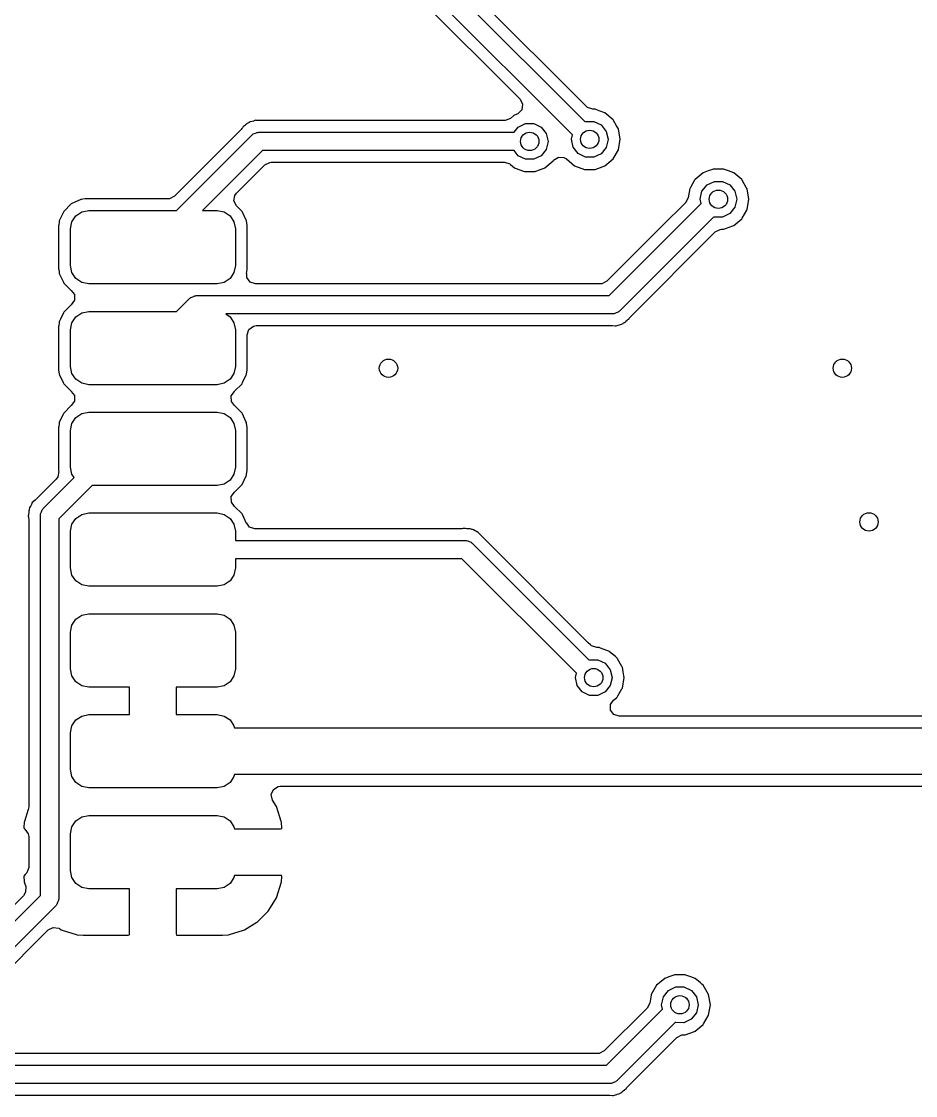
# Model space of a CAD drawing. Extents: x 3.59 to 5.68, y -3.55 to -1.66.
# Drawn here: x 4.9083 to 5.2922, y -2.6211 to -2.1597 of the extents above; entities that cross this region are included whole.
import ezdxf

# ---------------------------------------------------------------- set-up
doc = ezdxf.new("R2010")
doc.units = 0
doc.header["$MEASUREMENT"] = 0
doc.layers.add('BLACK', color=7, linetype='CONTINUOUS')

msp = doc.modelspace()

# ---------------------------------------------------------------- linework, layer by layer
at = {"layer": 'BLACK', "linetype": 'CONTINUOUS'}
for p, q in [((5.03887, -2.0914), (5.15026, -2.20279)), ((5.15088, -2.19631), (5.04503, -2.09046)), ((5.14481, -2.20847), (5.03215, -2.09581)), ((5.0298, -2.10056), (5.12236, -2.19312)), ((5.12236, -2.19312), (5.12345, -2.19527)), ((5.12345, -2.19527), (5.12308, -2.19765)), ((5.11969, -2.20012), (5.1182, -2.20137)), ((5.11995, -2.1999), (5.11969, -2.20012)), ((5.12094, -2.19954), (5.11995, -2.1999)), ((5.12137, -2.19935), (5.12094, -2.19954)), ((5.12308, -2.19765), (5.12137, -2.19935)), ((5.15135, -2.19671), (5.15088, -2.19631)), ((5.15364, -2.19745), (5.15135, -2.19671)), ((5.15453, -2.19745), (5.15364, -2.19745)), ((5.15485, -2.19757), (5.15453, -2.19745)), ((5.15638, -2.19813), (5.15485, -2.19757)), ((5.15485, -2.19757), (5.15485, -2.19757)), ((5.1588, -2.19901), (5.15638, -2.19813)), ((5.16228, -2.20193), (5.1588, -2.19901)), ((5.00331, -2.20511), (5.00311, -2.20546)), ((5.00364, -2.20487), (5.00331, -2.20511)), ((5.00403, -2.20459), (5.00364, -2.20487)), ((5.00364, -2.20487), (5.00364, -2.20487)), ((5.0045, -2.20419), (5.00403, -2.20459)), ((5.00484, -2.20385), (5.0045, -2.20419)), ((5.00513, -2.20356), (5.00484, -2.20385)), ((5.00484, -2.20385), (5.00484, -2.20385)), ((5.00551, -2.20341), (5.00513, -2.20356)), ((5.00577, -2.20324), (5.00551, -2.20341)), ((5.00606, -2.20311), (5.00577, -2.20324)), ((5.00639, -2.20287), (5.00606, -2.20311)), ((5.00726, -2.20269), (5.00639, -2.20287)), ((5.00785, -2.20251), (5.00726, -2.20269)), ((5.00868, -2.20219), (5.00785, -2.20251)), ((5.00909, -2.20221), (5.00868, -2.20219)), ((5.01025, -2.20227), (5.00909, -2.20221)), ((5.00909, -2.20221), (5.00909, -2.20221)), ((5.01045, -2.20228), (5.01025, -2.20227)), ((5.11569, -2.20228), (5.01045, -2.20228)), ((5.11596, -2.20227), (5.11569, -2.20228)), ((5.1182, -2.20137), (5.11596, -2.20227)), ((5.11981, -2.2073), (5.12159, -2.20507)), ((5.12159, -2.20507), (5.12475, -2.20356)), ((5.12475, -2.20356), (5.12825, -2.20356)), ((5.12825, -2.20356), (5.13141, -2.20508)), ((5.13141, -2.20508), (5.13359, -2.20782)), ((5.15026, -2.20279), (5.15051, -2.20267)), ((5.15051, -2.20267), (5.15401, -2.20267)), ((5.15401, -2.20267), (5.15716, -2.20419)), ((5.15716, -2.20419), (5.15935, -2.20693)), ((5.16245, -2.20223), (5.16228, -2.20193)), ((5.16376, -2.20449), (5.16245, -2.20223)), ((5.16456, -2.20587), (5.16376, -2.20449)), ((5.00259, -2.2061), (4.97392, -2.23479)), ((4.97486, -2.24095), (5.00733, -2.20845)), ((5.00289, -2.20571), (5.00259, -2.2061)), ((5.00311, -2.20546), (5.00289, -2.20571)), ((5.00733, -2.20845), (5.00762, -2.20831)), ((5.00762, -2.20831), (5.0078, -2.20805)), ((5.0078, -2.20805), (5.00868, -2.20777)), ((5.00868, -2.20777), (5.0095, -2.20735)), ((5.0095, -2.20735), (5.00982, -2.2074)), ((5.00982, -2.2074), (5.01012, -2.2073)), ((5.01012, -2.2073), (5.11981, -2.2073)), ((5.13359, -2.20782), (5.13437, -2.21124)), ((5.14438, -2.21033), (5.14481, -2.20847)), ((5.15935, -2.20693), (5.16013, -2.21035)), ((5.16534, -2.21035), (5.16456, -2.20587)), ((5.13437, -2.21126), (5.13358, -2.21468)), ((5.13437, -2.21124), (5.13437, -2.21126)), ((5.14515, -2.21375), (5.14438, -2.21033)), ((5.14733, -2.21649), (5.14515, -2.21375)), ((5.15934, -2.21379), (5.15714, -2.21652)), ((5.16013, -2.21037), (5.15934, -2.21379)), ((5.16013, -2.21035), (5.16013, -2.21037)), ((5.16456, -2.21482), (5.16534, -2.21035)), ((5.01175, -2.21517), (4.98599, -2.24095)), ((5.11982, -2.21517), (5.01175, -2.21517)), ((5.12157, -2.21738), (5.11982, -2.21517)), ((5.12472, -2.21891), (5.12157, -2.21738)), ((5.12823, -2.21892), (5.12472, -2.21891)), ((5.13139, -2.21741), (5.12823, -2.21892)), ((5.13358, -2.21468), (5.13139, -2.21741)), ((5.13677, -2.21927), (5.13881, -2.218)), ((5.13881, -2.218), (5.14121, -2.21816)), ((5.14121, -2.21816), (5.14226, -2.21879)), ((5.14226, -2.21879), (5.14571, -2.22168)), ((5.15048, -2.21802), (5.14733, -2.21649)), ((5.15398, -2.21803), (5.15048, -2.21802)), ((5.15714, -2.21652), (5.15398, -2.21803)), ((5.1588, -2.22168), (5.16228, -2.21876)), ((5.16228, -2.21876), (5.16456, -2.21482)), ((5.00059, -2.23344), (5.01269, -2.22134)), ((5.01269, -2.22134), (5.01483, -2.22024)), ((5.01483, -2.22024), (5.01544, -2.22019)), ((5.01544, -2.22019), (5.11569, -2.22019)), ((5.11569, -2.22019), (5.11798, -2.22094)), ((5.11798, -2.22094), (5.1182, -2.2211)), ((5.1182, -2.2211), (5.11995, -2.22257)), ((5.11995, -2.22257), (5.12027, -2.22269)), ((5.12027, -2.22269), (5.12381, -2.22398)), ((5.12918, -2.22398), (5.13272, -2.22269)), ((5.13272, -2.22269), (5.13304, -2.22257)), ((5.13304, -2.22257), (5.13653, -2.21965)), ((5.13653, -2.21965), (5.1367, -2.21936)), ((5.1367, -2.21936), (5.13677, -2.21927)), ((5.14571, -2.22168), (5.14998, -2.22324)), ((5.14998, -2.22324), (5.15453, -2.22324)), ((5.15453, -2.22324), (5.1588, -2.22168)), ((5.20493, -2.2233), (5.20315, -2.22395)), ((5.20525, -2.22319), (5.20493, -2.2233)), ((5.20493, -2.2233), (5.20493, -2.2233)), ((5.20979, -2.22319), (5.20525, -2.22319)), ((5.21011, -2.2233), (5.20979, -2.22319)), ((5.21189, -2.22395), (5.21011, -2.2233)), ((5.21011, -2.2233), (5.21011, -2.2233)), ((5.12381, -2.22398), (5.12422, -2.22413)), ((5.12422, -2.22413), (5.12877, -2.22413)), ((5.12877, -2.22413), (5.12918, -2.22398)), ((5.19732, -2.22796), (5.19557, -2.23099)), ((5.19749, -2.22766), (5.19732, -2.22796)), ((5.20097, -2.22474), (5.19749, -2.22766)), ((5.20315, -2.22395), (5.20097, -2.22474)), ((5.20262, -2.22992), (5.20578, -2.2284)), ((5.20578, -2.2284), (5.20928, -2.2284)), ((5.20928, -2.2284), (5.21243, -2.22993)), ((5.21407, -2.22474), (5.21189, -2.22395)), ((5.21755, -2.22766), (5.21407, -2.22474)), ((5.21772, -2.22796), (5.21755, -2.22766)), ((5.21947, -2.23099), (5.21772, -2.22796)), ((5.1951, -2.23227), (5.19457, -2.23529)), ((5.19516, -2.23194), (5.1951, -2.23227)), ((5.19522, -2.2316), (5.19516, -2.23194)), ((5.19516, -2.23194), (5.19516, -2.23194)), ((5.19557, -2.23099), (5.19522, -2.2316)), ((5.19965, -2.23606), (5.20043, -2.23265)), ((5.20043, -2.23265), (5.20262, -2.22992)), ((5.21243, -2.22993), (5.21461, -2.23266)), ((5.21461, -2.23266), (5.21539, -2.23608)), ((5.21982, -2.2316), (5.21947, -2.23099)), ((5.22061, -2.23608), (5.21982, -2.2316)), ((4.93345, -2.2363), (4.92991, -2.23795)), ((4.93372, -2.23618), (4.93345, -2.2363)), ((4.93345, -2.2363), (4.93345, -2.2363)), ((4.93402, -2.23614), (4.93372, -2.23618)), ((4.93467, -2.23605), (4.93402, -2.23614)), ((4.93402, -2.23614), (4.93402, -2.23614)), ((4.9356, -2.23593), (4.93467, -2.23605)), ((4.93832, -2.23593), (4.9356, -2.23593)), ((4.97116, -2.23593), (4.93832, -2.23593)), ((4.97177, -2.23588), (4.97116, -2.23593)), ((4.97392, -2.23479), (4.97177, -2.23588)), ((4.9995, -2.23681), (4.99987, -2.23443)), ((5.00059, -2.23895), (4.9995, -2.23681)), ((4.99987, -2.23443), (5.00059, -2.23344)), ((5.19347, -2.23747), (5.18311, -2.24784)), ((5.19455, -2.23539), (5.19347, -2.23747)), ((5.19457, -2.23529), (5.19455, -2.23539)), ((5.20007, -2.23796), (5.19965, -2.23606)), ((5.21539, -2.23611), (5.2146, -2.23952)), ((5.21539, -2.23608), (5.21539, -2.23611)), ((5.21982, -2.24056), (5.22061, -2.23608)), ((4.92624, -2.24162), (4.92463, -2.24508)), ((4.92639, -2.24131), (4.92624, -2.24162)), ((4.92624, -2.24162), (4.92624, -2.24162)), ((4.9296, -2.2381), (4.92639, -2.24131)), ((4.92991, -2.23795), (4.9296, -2.2381)), ((4.92991, -2.23795), (4.92991, -2.23795)), ((4.93154, -2.24326), (4.9341, -2.24155)), ((4.9341, -2.24155), (4.93711, -2.24095)), ((4.93711, -2.24095), (4.97486, -2.24095)), ((4.98599, -2.24095), (4.99223, -2.24095)), ((4.99223, -2.24095), (4.99524, -2.24155)), ((4.99524, -2.24155), (4.9978, -2.24326)), ((5.00295, -2.24131), (5.00059, -2.23895)), ((5.0031, -2.24162), (5.00295, -2.24131)), ((5.00472, -2.24509), (5.0031, -2.24162)), ((5.0031, -2.24162), (5.0031, -2.24162)), ((5.16057, -2.27748), (5.20007, -2.23796)), ((5.21241, -2.24225), (5.20925, -2.24376)), ((5.2146, -2.23952), (5.21241, -2.24225)), ((5.21772, -2.2442), (5.21965, -2.24085)), ((5.21965, -2.24085), (5.21982, -2.24056)), ((5.21965, -2.24085), (5.21965, -2.24085)), ((4.92442, -2.24573), (4.92423, -2.24719)), ((4.92446, -2.24543), (4.92442, -2.24573)), ((4.92463, -2.24508), (4.92446, -2.24543)), ((4.92924, -2.24882), (4.92984, -2.24581)), ((4.92984, -2.24581), (4.93154, -2.24326)), ((4.9978, -2.24326), (4.9995, -2.24581)), ((4.9995, -2.24581), (5.0001, -2.24882)), ((5.00487, -2.24543), (5.00472, -2.24509)), ((5.00512, -2.24731), (5.00487, -2.24543)), ((5.20553, -2.24364), (5.16499, -2.2842)), ((5.20575, -2.24375), (5.20553, -2.24364)), ((5.20925, -2.24376), (5.20575, -2.24375)), ((5.21407, -2.24742), (5.21755, -2.24449)), ((5.21755, -2.24449), (5.21772, -2.2442)), ((4.92423, -2.24719), (4.92422, -2.24731)), ((4.92422, -2.24731), (4.92422, -2.26608)), ((4.92924, -2.26457), (4.92924, -2.24882)), ((5.0001, -2.24882), (5.0001, -2.26457)), ((5.00512, -2.26608), (5.00512, -2.24731)), ((5.18311, -2.24784), (5.15963, -2.27132)), ((5.16973, -2.28656), (5.20615, -2.25011)), ((5.20615, -2.25011), (5.2083, -2.24902)), ((5.2083, -2.24902), (5.20891, -2.24897)), ((5.20891, -2.24897), (5.20979, -2.24897)), ((5.20979, -2.24897), (5.21058, -2.24868)), ((5.21058, -2.24868), (5.21375, -2.24753)), ((5.21375, -2.24753), (5.21407, -2.24742)), ((4.92984, -2.26758), (4.92924, -2.26457)), ((5.0001, -2.26457), (4.9995, -2.26758)), ((4.92422, -2.26608), (4.92423, -2.26621)), ((4.92423, -2.26621), (4.92438, -2.26732)), ((4.92438, -2.26732), (4.92446, -2.26796)), ((4.92446, -2.26796), (4.92459, -2.26823)), ((4.92459, -2.26823), (4.92459, -2.26823)), ((4.92459, -2.26823), (4.92623, -2.27175)), ((4.93154, -2.27014), (4.92984, -2.26758)), ((4.9995, -2.26758), (4.9978, -2.27014)), ((5.00487, -2.26796), (5.00511, -2.26621)), ((5.00498, -2.26797), (5.00487, -2.26796)), ((5.005, -2.26977), (5.00498, -2.26797)), ((5.00642, -2.27172), (5.005, -2.26977)), ((5.00511, -2.26621), (5.00512, -2.26608)), ((5.00511, -2.26621), (5.00511, -2.26621)), ((4.92623, -2.27175), (4.92639, -2.27208)), ((4.92639, -2.27208), (4.9296, -2.2753)), ((4.9341, -2.27185), (4.93154, -2.27014)), ((4.93711, -2.27244), (4.9341, -2.27185)), ((4.99223, -2.27244), (4.93711, -2.27244)), ((4.99524, -2.27185), (4.99223, -2.27244)), ((4.9978, -2.27014), (4.99524, -2.27185)), ((5.00871, -2.27246), (5.00642, -2.27172)), ((5.15688, -2.27246), (5.00871, -2.27246)), ((5.15749, -2.27242), (5.15688, -2.27246)), ((5.15963, -2.27132), (5.15749, -2.27242)), ((4.9296, -2.2753), (4.92962, -2.2753)), ((4.92962, -2.2753), (4.93096, -2.27708)), ((4.93096, -2.27708), (4.931, -2.27949)), ((4.97487, -2.28426), (4.98048, -2.27864)), ((4.98048, -2.27864), (4.98077, -2.27849)), ((4.98077, -2.27849), (4.98095, -2.27824)), ((4.98095, -2.27824), (4.98183, -2.27795)), ((4.98183, -2.27795), (4.98265, -2.27753)), ((4.98265, -2.27753), (4.98297, -2.27758)), ((4.98297, -2.27758), (4.98327, -2.27748)), ((4.98327, -2.27748), (5.16057, -2.27748)), ((4.9296, -2.28141), (4.92639, -2.28462)), ((4.92961, -2.2814), (4.9296, -2.28141)), ((4.931, -2.27949), (4.92961, -2.2814)), ((4.92499, -2.28761), (4.92446, -2.28874)), ((4.92624, -2.28493), (4.92499, -2.28761)), ((4.92639, -2.28462), (4.92624, -2.28493)), ((4.92624, -2.28493), (4.92624, -2.28493)), ((4.92984, -2.28912), (4.93154, -2.28656)), ((4.93154, -2.28656), (4.9341, -2.28486)), ((4.9341, -2.28486), (4.93711, -2.28426)), ((4.93711, -2.28426), (4.97487, -2.28426)), ((5.1622, -2.28536), (4.99599, -2.28536)), ((4.99599, -2.28536), (4.9978, -2.28656)), ((4.9978, -2.28656), (4.9995, -2.28912)), ((5.16251, -2.28526), (5.1622, -2.28536)), ((5.16282, -2.28531), (5.16251, -2.28526)), ((5.16364, -2.28489), (5.16282, -2.28531)), ((5.16452, -2.28461), (5.16364, -2.28489)), ((5.16471, -2.28435), (5.16452, -2.28461)), ((5.16499, -2.2842), (5.16471, -2.28435)), ((5.16782, -2.28847), (5.16829, -2.28807)), ((5.16829, -2.28807), (5.16868, -2.28779)), ((5.16868, -2.28779), (5.16901, -2.28755)), ((5.16901, -2.28755), (5.16921, -2.28719)), ((5.16921, -2.28719), (5.16943, -2.28695)), ((5.16943, -2.28695), (5.16973, -2.28656)), ((4.92423, -2.29049), (4.92422, -2.29062)), ((4.92422, -2.29062), (4.92422, -2.30939)), ((4.92442, -2.28904), (4.92423, -2.29049)), ((4.92446, -2.28874), (4.92442, -2.28904)), ((4.92924, -2.29213), (4.92984, -2.28912)), ((4.92924, -2.30788), (4.92924, -2.29213)), ((4.9995, -2.28912), (5.0001, -2.29213)), ((5.0001, -2.29213), (5.0001, -2.30788)), ((5.00512, -2.29428), (5.00587, -2.29198)), ((5.00587, -2.29198), (5.00782, -2.29057)), ((5.00782, -2.29057), (5.00902, -2.29038)), ((5.00902, -2.29038), (5.16187, -2.29038)), ((5.16187, -2.29038), (5.16207, -2.29038)), ((5.16207, -2.29038), (5.16323, -2.29044)), ((5.16323, -2.29044), (5.16323, -2.29044)), ((5.16323, -2.29044), (5.16364, -2.29046)), ((5.16364, -2.29046), (5.16447, -2.29015)), ((5.16447, -2.29015), (5.16506, -2.28997)), ((5.16506, -2.28997), (5.16593, -2.28979)), ((5.16593, -2.28979), (5.16626, -2.28955)), ((5.16626, -2.28955), (5.16655, -2.28942)), ((5.16655, -2.28942), (5.16681, -2.28925)), ((5.16681, -2.28925), (5.16719, -2.2891)), ((5.16719, -2.2891), (5.16755, -2.28874)), ((5.16755, -2.28874), (5.16782, -2.28847)), ((5.00512, -2.30939), (5.00512, -2.29428)), ((4.92422, -2.30939), (4.92446, -2.31127)), ((4.92446, -2.31127), (4.92459, -2.31154)), ((4.92984, -2.31089), (4.92924, -2.30788)), ((4.93154, -2.31345), (4.92984, -2.31089)), ((4.9995, -2.31089), (4.9978, -2.31345)), ((5.0001, -2.30788), (4.9995, -2.31089)), ((5.00475, -2.31154), (5.00487, -2.31127)), ((5.00487, -2.31127), (5.00501, -2.3102)), ((5.00501, -2.3102), (5.00511, -2.30952)), ((5.00511, -2.30952), (5.00512, -2.30939)), ((5.00511, -2.30952), (5.00511, -2.30952)), ((4.92459, -2.31154), (4.92459, -2.31154)), ((4.92459, -2.31154), (4.92615, -2.31488)), ((4.92615, -2.31488), (4.92639, -2.31539)), ((4.92639, -2.31539), (4.9296, -2.3186)), ((4.9341, -2.31515), (4.93154, -2.31345)), ((4.93711, -2.31575), (4.9341, -2.31515)), ((4.99223, -2.31575), (4.93711, -2.31575)), ((4.99524, -2.31515), (4.99223, -2.31575)), ((4.9978, -2.31345), (4.99524, -2.31515)), ((4.99974, -2.3186), (5.00295, -2.31539)), ((5.00295, -2.31539), (5.00319, -2.31488)), ((5.00319, -2.31488), (5.00475, -2.31154)), ((5.00475, -2.31154), (5.00475, -2.31154)), ((4.9296, -2.3186), (4.92962, -2.31861)), ((4.92962, -2.31861), (4.93096, -2.32039)), ((4.93096, -2.32039), (4.931, -2.3228)), ((4.99834, -2.32052), (4.99973, -2.31861)), ((4.99838, -2.32293), (4.99834, -2.32052)), ((4.99973, -2.31861), (4.99974, -2.3186)), ((4.9296, -2.32471), (4.92639, -2.32793)), ((4.92961, -2.32471), (4.9296, -2.32471)), ((4.931, -2.3228), (4.92961, -2.32471)), ((4.99972, -2.3247), (4.99838, -2.32293)), ((4.99974, -2.32471), (4.99972, -2.3247)), ((5.00295, -2.32793), (4.99974, -2.32471)), ((4.92624, -2.32824), (4.92534, -2.33017)), ((4.92639, -2.32793), (4.92624, -2.32824)), ((4.92624, -2.32824), (4.92624, -2.32824)), ((4.92984, -2.33242), (4.93154, -2.32987)), ((4.93154, -2.32987), (4.9341, -2.32816)), ((4.9341, -2.32816), (4.93711, -2.32756)), ((4.93711, -2.32756), (4.99223, -2.32756)), ((4.99223, -2.32756), (4.99524, -2.32816)), ((4.99524, -2.32816), (4.9978, -2.32987)), ((4.9978, -2.32987), (4.9995, -2.33242)), ((5.0031, -2.32824), (5.00295, -2.32793)), ((5.00462, -2.33151), (5.0031, -2.32824)), ((5.0031, -2.32824), (5.0031, -2.32824)), ((4.92423, -2.3338), (4.92422, -2.33393)), ((4.92422, -2.33393), (4.92422, -2.3527)), ((4.92441, -2.33245), (4.92423, -2.3338)), ((4.92446, -2.33205), (4.92441, -2.33245)), ((4.92534, -2.33017), (4.92446, -2.33205)), ((4.92924, -2.33544), (4.92984, -2.33242)), ((4.9995, -2.33242), (5.0001, -2.33544)), ((5.00487, -2.33205), (5.00462, -2.33151)), ((5.00491, -2.33234), (5.00487, -2.33205)), ((5.00493, -2.33245), (5.00491, -2.33234)), ((5.00491, -2.33234), (5.00491, -2.33234)), ((5.00512, -2.33393), (5.00493, -2.33245)), ((5.00512, -2.3527), (5.00512, -2.33393)), ((4.92924, -2.35119), (4.92924, -2.33544)), ((5.0001, -2.33544), (5.0001, -2.35119)), ((4.92426, -2.35301), (4.92382, -2.35538)), ((4.92422, -2.3527), (4.92426, -2.35301)), ((4.92984, -2.3542), (4.92924, -2.35119)), ((5.0001, -2.35119), (4.9995, -2.3542)), ((5.00507, -2.35311), (5.00511, -2.35282)), ((5.00511, -2.35282), (5.00512, -2.3527)), ((5.00511, -2.35282), (5.00511, -2.35282)), ((4.92315, -2.35628), (4.91422, -2.36521)), ((4.91753, -2.369), (4.93083, -2.35569)), ((4.92382, -2.35538), (4.92315, -2.35628)), ((4.93083, -2.35569), (4.92984, -2.3542)), ((4.9978, -2.35675), (4.99524, -2.35846)), ((4.9995, -2.3542), (4.9978, -2.35675)), ((5.00295, -2.35869), (5.00386, -2.35675)), ((5.00386, -2.35675), (5.00475, -2.35484)), ((5.00475, -2.35484), (5.00487, -2.35457)), ((5.00475, -2.35484), (5.00475, -2.35484)), ((5.00487, -2.35457), (5.00507, -2.35311)), ((4.9386, -2.35906), (4.92425, -2.37341)), ((4.99223, -2.35906), (4.9386, -2.35906)), ((4.99524, -2.35846), (4.99223, -2.35906)), ((4.99834, -2.36383), (4.99973, -2.36191)), ((4.99973, -2.36191), (4.99974, -2.36191)), ((4.99974, -2.36191), (5.00295, -2.35869)), ((4.91274, -2.36677), (4.91254, -2.36721)), ((4.91291, -2.3664), (4.91274, -2.36677)), ((4.91274, -2.36677), (4.91274, -2.36677)), ((4.91407, -2.36535), (4.91291, -2.3664)), ((4.91422, -2.36521), (4.91407, -2.36535)), ((4.99838, -2.36623), (4.99834, -2.36383)), ((4.99972, -2.36801), (4.99838, -2.36623)), ((4.91131, -2.37138), (4.91128, -2.37154)), ((4.91136, -2.37077), (4.91131, -2.37138)), ((4.91152, -2.3695), (4.91136, -2.36988)), ((4.91136, -2.36988), (4.91136, -2.37077)), ((4.91159, -2.3692), (4.91152, -2.3695)), ((4.9117, -2.3689), (4.91159, -2.3692)), ((4.91177, -2.3685), (4.9117, -2.3689)), ((4.91225, -2.36775), (4.91177, -2.3685)), ((4.91254, -2.36721), (4.91225, -2.36775)), ((4.91638, -2.37178), (4.91648, -2.37148)), ((4.91643, -2.37116), (4.91684, -2.37034)), ((4.91648, -2.37148), (4.91643, -2.37116)), ((4.91684, -2.37034), (4.91713, -2.36947)), ((4.91713, -2.36947), (4.91739, -2.36928)), ((4.91739, -2.36928), (4.91753, -2.369)), ((4.93154, -2.37318), (4.9341, -2.37147)), ((4.9341, -2.37147), (4.93711, -2.37087)), ((4.93711, -2.37087), (4.99223, -2.37087)), ((4.99223, -2.37087), (4.99524, -2.37147)), ((4.99524, -2.37147), (4.9978, -2.37318)), ((4.99974, -2.36802), (4.99972, -2.36801)), ((5.00295, -2.37123), (4.99974, -2.36802)), ((5.0031, -2.37154), (5.00295, -2.37123)), ((4.91128, -2.37154), (4.91117, -2.37226)), ((4.91117, -2.37226), (4.91128, -2.37266)), ((4.91128, -2.37266), (4.91129, -2.37299)), ((4.91129, -2.37299), (4.91136, -2.37347)), ((4.91136, -2.37347), (4.91136, -2.49703)), ((4.91638, -2.53512), (4.91638, -2.37178)), ((4.92425, -2.37341), (4.92425, -2.53676)), ((4.92924, -2.37874), (4.92984, -2.37573)), ((4.92984, -2.37573), (4.93154, -2.37318)), ((4.9978, -2.37318), (4.9995, -2.37573)), ((4.9995, -2.37573), (5.0001, -2.37874)), ((5.00487, -2.37536), (5.0031, -2.37154)), ((5.0031, -2.37154), (5.0031, -2.37154)), ((5.00499, -2.3753), (5.00487, -2.37536)), ((5.00613, -2.37692), (5.00499, -2.3753)), ((4.92924, -2.39449), (4.92924, -2.37874)), ((5.0001, -2.37874), (5.0001, -2.38268)), ((5.00842, -2.37766), (5.00613, -2.37692)), ((5.09732, -2.37766), (5.00842, -2.37766)), ((5.09781, -2.3776), (5.09732, -2.37766)), ((5.09814, -2.37758), (5.09781, -2.3776)), ((5.09854, -2.37747), (5.09814, -2.37758)), ((5.09894, -2.37754), (5.09854, -2.37747)), ((5.09942, -2.37761), (5.09894, -2.37754)), ((5.09894, -2.37754), (5.09894, -2.37754)), ((5.10003, -2.37766), (5.09942, -2.37761)), ((5.10092, -2.37766), (5.10003, -2.37766)), ((5.10129, -2.37783), (5.10092, -2.37766)), ((5.1016, -2.37789), (5.10129, -2.37783)), ((5.10189, -2.37801), (5.1016, -2.37789)), ((5.1023, -2.37807), (5.10189, -2.37801)), ((5.10305, -2.37856), (5.1023, -2.37807)), ((5.10358, -2.37885), (5.10305, -2.37856)), ((5.1044, -2.37921), (5.10358, -2.37885)), ((5.10467, -2.37951), (5.1044, -2.37921)), ((5.10545, -2.38037), (5.10467, -2.37951)), ((5.10467, -2.37951), (5.10467, -2.37951)), ((5.10559, -2.38052), (5.10545, -2.38037)), ((5.15166, -2.42661), (5.10559, -2.38052)), ((5.0001, -2.38268), (5.09902, -2.38268)), ((5.09902, -2.38268), (5.09932, -2.38278)), ((5.09932, -2.38278), (5.09963, -2.38273)), ((5.09963, -2.38273), (5.10045, -2.38315)), ((5.10045, -2.38315), (5.10133, -2.38343)), ((5.10133, -2.38343), (5.10152, -2.38369)), ((5.10152, -2.38369), (5.1018, -2.38383)), ((5.1018, -2.38383), (5.15199, -2.43403)), ((4.92984, -2.39751), (4.92924, -2.39449)), ((5.0001, -2.39449), (4.9995, -2.39751)), ((5.09738, -2.39056), (5.0001, -2.39056)), ((5.0001, -2.39056), (5.0001, -2.39449)), ((5.14653, -2.43971), (5.09738, -2.39056)), ((4.93154, -2.40006), (4.92984, -2.39751)), ((4.9995, -2.39751), (4.9978, -2.40006)), ((4.9341, -2.40177), (4.93154, -2.40006)), ((4.93711, -2.40237), (4.9341, -2.40177)), ((4.99223, -2.40237), (4.93711, -2.40237)), ((4.99524, -2.40177), (4.99223, -2.40237)), ((4.9978, -2.40006), (4.99524, -2.40177)), ((4.92984, -2.41904), (4.93154, -2.41648)), ((4.93154, -2.41648), (4.9341, -2.41478)), ((4.9341, -2.41478), (4.93711, -2.41418)), ((4.93711, -2.41418), (4.99223, -2.41418)), ((4.99223, -2.41418), (4.99524, -2.41478)), ((4.99524, -2.41478), (4.9978, -2.41648)), ((4.9978, -2.41648), (4.9995, -2.41904)), ((4.92924, -2.42205), (4.92984, -2.41904)), ((4.92924, -2.4378), (4.92924, -2.42205)), ((4.9995, -2.41904), (5.0001, -2.42205)), ((5.0001, -2.42205), (5.0001, -2.4378)), ((5.15261, -2.42755), (5.15166, -2.42661)), ((5.15307, -2.42795), (5.15261, -2.42755)), ((5.15537, -2.4287), (5.15307, -2.42795)), ((5.15625, -2.4287), (5.15537, -2.4287)), ((5.15657, -2.42881), (5.15625, -2.4287)), ((5.15754, -2.42917), (5.15657, -2.42881)), ((5.15657, -2.42881), (5.15657, -2.42881)), ((5.16052, -2.43025), (5.15754, -2.42917)), ((5.16078, -2.43047), (5.16052, -2.43025)), ((5.16326, -2.43255), (5.16078, -2.43047)), ((5.15199, -2.43403), (5.15223, -2.43391)), ((5.15223, -2.43391), (5.15573, -2.43392)), ((5.15573, -2.43392), (5.15889, -2.43544)), ((5.15889, -2.43544), (5.16107, -2.43818)), ((5.16401, -2.43317), (5.16326, -2.43255)), ((5.16418, -2.43347), (5.16401, -2.43317)), ((5.16609, -2.43679), (5.16418, -2.43347)), ((4.92984, -2.44081), (4.92924, -2.4378)), ((5.0001, -2.4378), (4.9995, -2.44081)), ((5.1461, -2.44158), (5.14653, -2.43971)), ((5.16107, -2.43818), (5.16185, -2.44159)), ((5.16628, -2.43711), (5.16609, -2.43679)), ((5.16662, -2.43904), (5.16628, -2.43711)), ((5.16695, -2.44089), (5.16662, -2.43904)), ((4.93154, -2.44337), (4.92984, -2.44081)), ((4.9341, -2.44507), (4.93154, -2.44337)), ((4.93711, -2.44567), (4.9341, -2.44507)), ((4.99524, -2.44507), (4.99223, -2.44567)), ((4.9978, -2.44337), (4.99524, -2.44507)), ((4.9995, -2.44081), (4.9978, -2.44337)), ((5.14688, -2.44499), (5.1461, -2.44158)), ((5.14905, -2.44774), (5.14688, -2.44499)), ((5.16106, -2.44503), (5.15887, -2.44776)), ((5.16185, -2.44162), (5.16106, -2.44503)), ((5.16185, -2.44159), (5.16185, -2.44162)), ((5.16628, -2.44607), (5.16707, -2.44159)), ((5.16707, -2.44159), (5.16695, -2.44089)), ((4.95469, -2.44567), (4.93711, -2.44567)), ((4.95469, -2.45748), (4.95469, -2.44567)), ((4.99223, -2.44567), (4.97469, -2.44567)), ((4.97469, -2.44567), (4.97469, -2.45748)), ((5.15221, -2.44926), (5.14905, -2.44774)), ((5.15571, -2.44927), (5.15221, -2.44926)), ((5.15887, -2.44776), (5.15571, -2.44927)), ((5.16401, -2.45001), (5.16436, -2.44939)), ((5.16436, -2.44939), (5.16611, -2.44636)), ((5.16611, -2.44636), (5.16628, -2.44607)), ((5.16611, -2.44636), (5.16611, -2.44636)), ((5.16123, -2.45311), (5.16243, -2.45133)), ((5.16123, -2.45552), (5.16123, -2.45311)), ((5.16243, -2.45133), (5.16374, -2.45023)), ((5.16374, -2.45023), (5.16401, -2.45001)), ((5.16374, -2.45023), (5.16374, -2.45023)), ((4.93154, -2.45979), (4.9341, -2.45808)), ((4.9341, -2.45808), (4.93711, -2.45748)), ((4.93711, -2.45748), (4.95469, -2.45748)), ((4.97469, -2.45748), (4.99223, -2.45748)), ((4.99223, -2.45748), (4.99524, -2.45808)), ((4.99524, -2.45808), (4.9978, -2.45979)), ((5.16264, -2.45747), (5.16123, -2.45552)), ((5.16493, -2.45821), (5.16264, -2.45747)), ((5.32066, -2.45821), (5.16493, -2.45821)), ((4.92924, -2.46536), (4.92984, -2.46235)), ((4.92984, -2.46235), (4.93154, -2.45979)), ((4.9978, -2.45979), (4.9995, -2.46235)), ((4.9995, -2.46235), (4.99968, -2.46323)), ((4.99968, -2.46323), (5.3223, -2.46323)), ((4.92924, -2.48111), (4.92924, -2.46536)), ((4.92984, -2.48412), (4.92924, -2.48111)), ((4.93154, -2.48667), (4.92984, -2.48412)), ((4.9341, -2.48838), (4.93154, -2.48667)), ((4.9978, -2.48667), (4.99524, -2.48838)), ((4.9995, -2.48412), (4.9978, -2.48667)), ((4.99968, -2.48323), (4.9995, -2.48412)), ((5.4021, -2.48323), (4.99968, -2.48323)), ((4.93711, -2.48898), (4.9341, -2.48838)), ((4.99223, -2.48898), (4.93711, -2.48898)), ((4.99524, -2.48838), (4.99223, -2.48898)), ((5.01549, -2.49182), (5.01642, -2.4896)), ((5.01642, -2.4896), (5.01848, -2.48835)), ((5.01848, -2.48835), (5.01937, -2.48825)), ((5.01937, -2.48825), (5.32103, -2.48825)), ((5.01604, -2.49417), (5.01549, -2.49182)), ((5.0177, -2.49691), (5.01604, -2.49417)), ((4.91118, -2.49819), (4.90956, -2.50335)), ((4.91136, -2.49703), (4.91118, -2.49819)), ((5.01789, -2.49733), (5.0177, -2.49691)), ((5.01978, -2.50335), (5.01789, -2.49733)), ((4.90948, -2.50375), (4.90927, -2.50604)), ((4.90956, -2.50335), (4.90948, -2.50375)), ((4.92984, -2.50565), (4.93154, -2.5031)), ((4.93154, -2.5031), (4.9341, -2.50139)), ((4.9341, -2.50139), (4.93711, -2.50079)), ((4.93711, -2.50079), (4.99223, -2.50079)), ((4.99223, -2.50079), (4.99524, -2.50139)), ((4.99524, -2.50139), (4.9978, -2.5031)), ((4.9978, -2.5031), (4.9995, -2.50565)), ((5.01986, -2.50375), (5.01978, -2.50335)), ((5.02008, -2.50624), (5.01986, -2.50375)), ((4.90927, -2.50604), (4.9094, -2.50642)), ((4.9094, -2.50642), (4.90975, -2.50668)), ((4.90975, -2.50668), (4.91117, -2.50863)), ((4.91117, -2.50863), (4.91136, -2.50983)), ((4.91136, -2.50983), (4.91136, -2.52322)), ((4.92924, -2.50867), (4.92984, -2.50565)), ((4.92924, -2.52441), (4.92924, -2.50867)), ((4.9995, -2.50565), (4.99968, -2.50654)), ((4.99968, -2.50654), (5.01948, -2.50654)), ((5.01948, -2.50654), (5.01998, -2.50638)), ((5.01998, -2.50638), (5.02008, -2.50624)), ((4.91136, -2.52322), (4.91061, -2.52551)), ((4.90978, -2.52612), (4.90925, -2.52684)), ((4.90925, -2.52684), (4.90948, -2.52932)), ((4.91061, -2.52551), (4.90978, -2.52612)), ((4.92984, -2.52743), (4.92924, -2.52441)), ((4.93154, -2.52998), (4.92984, -2.52743)), ((4.9995, -2.52743), (4.9978, -2.52998)), ((4.99968, -2.52654), (4.9995, -2.52743)), ((5.01978, -2.52654), (4.99968, -2.52654)), ((5.01994, -2.52666), (5.01978, -2.52654)), ((5.01986, -2.52932), (5.02007, -2.52704)), ((5.02007, -2.52704), (5.01994, -2.52666)), ((4.90948, -2.52932), (4.90956, -2.52973)), ((4.90956, -2.52973), (4.91008, -2.53137)), ((4.91008, -2.53137), (4.91005, -2.53378)), ((4.9341, -2.53169), (4.93154, -2.52998)), ((4.93711, -2.53229), (4.9341, -2.53169)), ((4.95467, -2.53229), (4.93711, -2.53229)), ((4.95467, -2.55196), (4.95467, -2.53229)), ((4.99223, -2.53229), (4.97467, -2.53229)), ((4.97467, -2.53229), (4.97467, -2.55167)), ((4.99524, -2.53169), (4.99223, -2.53229)), ((4.9978, -2.52998), (4.99524, -2.53169)), ((5.01789, -2.53574), (5.01978, -2.52973)), ((5.01978, -2.52973), (5.01986, -2.52932)), ((4.87325, -2.57823), (4.91638, -2.53512)), ((4.90911, -2.53529), (4.89034, -2.55405)), ((4.91005, -2.53378), (4.90911, -2.53529)), ((4.9242, -2.53737), (4.92378, -2.53819)), ((4.92425, -2.53676), (4.92415, -2.53706)), ((4.92415, -2.53706), (4.9242, -2.53737)), ((5.01445, -2.54154), (5.0177, -2.53617)), ((5.0177, -2.53617), (5.01789, -2.53574)), ((4.9231, -2.53954), (4.87767, -2.58495)), ((4.92324, -2.53926), (4.9231, -2.53954)), ((4.9235, -2.53907), (4.92324, -2.53926)), ((4.92378, -2.53819), (4.9235, -2.53907)), ((5.00972, -2.54634), (5.01416, -2.54191)), ((5.01416, -2.54191), (5.01445, -2.54154)), ((5.00398, -2.54988), (5.00935, -2.54663)), ((5.00935, -2.54663), (5.00972, -2.54634)), ((4.88241, -2.58731), (4.91977, -2.54997)), ((4.91977, -2.54997), (4.92191, -2.54887)), ((4.92191, -2.54887), (4.92429, -2.54925)), ((4.92429, -2.54925), (4.92454, -2.54939)), ((4.92454, -2.54939), (4.92535, -2.54988)), ((4.92535, -2.54988), (4.92578, -2.55007)), ((4.92578, -2.55007), (4.9318, -2.55196)), ((4.99754, -2.55196), (5.00356, -2.55007)), ((5.00356, -2.55007), (5.00398, -2.54988)), ((4.9318, -2.55196), (4.9322, -2.55204)), ((4.9322, -2.55204), (4.93479, -2.55228)), ((4.93479, -2.55228), (4.93497, -2.55229)), ((4.93497, -2.55229), (4.95405, -2.55229)), ((4.95405, -2.55229), (4.95455, -2.55213)), ((4.95455, -2.55213), (4.95467, -2.55196)), ((4.97467, -2.55167), (4.97483, -2.55217)), ((4.97483, -2.55217), (4.97499, -2.55229)), ((4.97499, -2.55229), (4.99437, -2.55229)), ((4.99437, -2.55229), (4.99454, -2.55228)), ((4.99454, -2.55228), (4.99714, -2.55204)), ((4.99714, -2.55204), (4.99754, -2.55196)), ((5.18839, -2.56936), (5.18628, -2.57013)), ((5.18871, -2.56925), (5.18839, -2.56936)), ((5.18839, -2.56936), (5.18839, -2.56936)), ((5.19326, -2.56925), (5.18871, -2.56925)), ((5.19358, -2.56936), (5.19326, -2.56925)), ((5.19568, -2.57013), (5.19358, -2.56936)), ((5.19358, -2.56936), (5.19358, -2.56936)), ((5.18095, -2.57373), (5.17868, -2.57766)), ((5.18157, -2.57321), (5.18095, -2.57373)), ((5.18219, -2.57269), (5.18157, -2.57321)), ((5.18444, -2.5708), (5.18219, -2.57269)), ((5.18628, -2.57013), (5.18444, -2.5708)), ((5.18608, -2.57598), (5.18924, -2.57446)), ((5.18924, -2.57446), (5.19274, -2.57447)), ((5.19274, -2.57447), (5.1959, -2.57599)), ((5.19753, -2.5708), (5.19568, -2.57013)), ((5.19978, -2.57269), (5.19753, -2.5708)), ((5.2004, -2.57321), (5.19978, -2.57269)), ((5.20101, -2.57373), (5.2004, -2.57321)), ((5.20329, -2.57766), (5.20101, -2.57373)), ((5.17862, -2.578), (5.17801, -2.58145)), ((5.17868, -2.57766), (5.17862, -2.578)), ((5.18311, -2.58213), (5.1839, -2.57871)), ((5.1839, -2.57871), (5.18608, -2.57598)), ((5.1959, -2.57599), (5.19808, -2.57873)), ((5.19808, -2.57873), (5.19886, -2.58214)), ((5.20408, -2.58214), (5.20329, -2.57766)), ((5.17693, -2.58353), (5.15849, -2.60196)), ((5.17801, -2.58145), (5.17693, -2.58353)), ((5.18354, -2.58402), (5.18311, -2.58213)), ((5.19886, -2.58217), (5.19807, -2.58558)), ((5.19886, -2.58214), (5.19886, -2.58217)), ((5.20329, -2.58662), (5.20408, -2.58214)), ((5.15943, -2.60813), (5.18354, -2.58402)), ((5.19588, -2.58831), (5.19272, -2.58982)), ((5.19807, -2.58558), (5.19588, -2.58831)), ((5.20118, -2.59026), (5.20312, -2.58691)), ((5.20312, -2.58691), (5.20329, -2.58662)), ((5.20312, -2.58691), (5.20312, -2.58691)), ((5.18899, -2.58971), (5.16385, -2.61485)), ((5.18921, -2.58981), (5.18899, -2.58971)), ((5.19272, -2.58982), (5.18921, -2.58981)), ((5.19753, -2.59348), (5.20101, -2.59056)), ((5.20101, -2.59056), (5.20118, -2.59026)), ((5.16859, -2.6172), (5.18962, -2.59618)), ((5.18962, -2.59618), (5.19176, -2.59508)), ((5.19176, -2.59508), (5.19237, -2.59504)), ((5.19237, -2.59504), (5.19326, -2.59504)), ((5.19326, -2.59504), (5.19521, -2.59433)), ((5.19521, -2.59433), (5.19721, -2.5936)), ((5.19721, -2.5936), (5.19753, -2.59348)), ((5.15849, -2.60196), (5.15635, -2.60306)), ((5.15574, -2.60311), (4.84903, -2.60311)), ((5.15635, -2.60306), (5.15574, -2.60311)), ((4.84491, -2.60813), (5.15943, -2.60813)), ((5.16106, -2.616), (4.84491, -2.616)), ((5.16137, -2.6159), (5.16106, -2.616)), ((5.16168, -2.61595), (5.16137, -2.6159)), ((5.1625, -2.61553), (5.16168, -2.61595)), ((5.16338, -2.61525), (5.1625, -2.61553)), ((5.16356, -2.61499), (5.16338, -2.61525)), ((5.16385, -2.61485), (5.16356, -2.61499)), ((5.16333, -2.62079), (5.16391, -2.62061)), ((5.16391, -2.62061), (5.16401, -2.62059)), ((5.16401, -2.62059), (5.16479, -2.62043)), ((5.16479, -2.62043), (5.16512, -2.62019)), ((5.16512, -2.62019), (5.1654, -2.62006)), ((5.1654, -2.62006), (5.16567, -2.61989)), ((5.16567, -2.61989), (5.16605, -2.61974)), ((5.16605, -2.61974), (5.16668, -2.61911)), ((5.16668, -2.61911), (5.16715, -2.61871)), ((5.16715, -2.61871), (5.16734, -2.61857)), ((5.16734, -2.61857), (5.16787, -2.61819)), ((5.16787, -2.61819), (5.16807, -2.61784)), ((5.16807, -2.61784), (5.16829, -2.61759)), ((5.16829, -2.61759), (5.16859, -2.6172)), ((4.84903, -2.62102), (5.16073, -2.62102)), ((5.16073, -2.62102), (5.16093, -2.62103)), ((5.16093, -2.62103), (5.16209, -2.62109)), ((5.16209, -2.62109), (5.16209, -2.62109)), ((5.16209, -2.62109), (5.1625, -2.62111)), ((5.1625, -2.62111), (5.16288, -2.62096)), ((5.16288, -2.62096), (5.16333, -2.62079)), ((5.16288, -2.62096), (5.16288, -2.62096))]:
    msp.add_line(p, q, dxfattribs=at)
at = {"layer": 'BLACK'}
for centre in [(5.1265, -2.21124), (5.15225, -2.21035), (5.20752, -2.23608), (5.06585, -2.30867), (5.26073, -2.30867), (5.27218, -2.37469), (5.15398, -2.44159), (5.19098, -2.58214)]:
    msp.add_circle(centre, 0.00394, dxfattribs=at)

doc.saveas('drawing.dxf')
